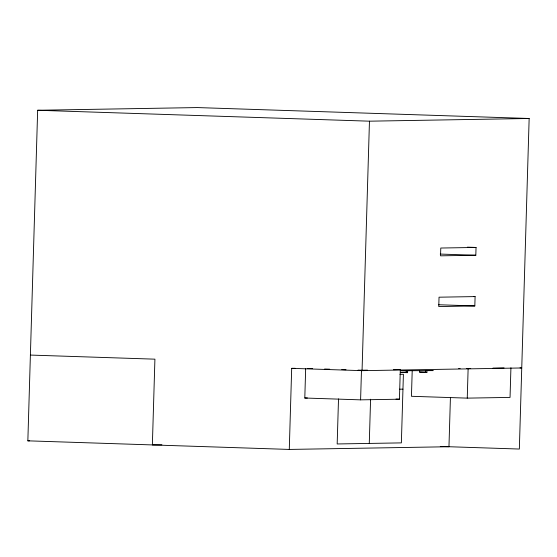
<?xml version="1.0" encoding="UTF-8"?>
<svg xmlns="http://www.w3.org/2000/svg" width="557" height="557" viewBox="0 0 557 557"><rect width="100%" height="100%" fill="white"/><g stroke="black" fill="none" stroke-linecap="round" stroke-linejoin="round"><path stroke-width="0.84" d="M450.425 397.566L448.963 446.735L289.278 449.429L27.85 440.831L37.66 110.265L197.352 107.571L529.15 118.488L519.34 449.046L440.302 446.449M289.278 449.429L291.687 368.344L295.154 368.288M393.402 369.688L400.309 369.576L399.432 399.202L360.595 399.856L304.797 398.018L305.675 368.393M338.51 398.889L337.173 443.964L401.367 442.885L403.4 374.276L399.933 374.332M360.595 399.856L361.479 370.231L367.516 370.127M291.687 368.344L362.057 370.663L369.458 121.182L529.15 118.488M369.27 443.421L370.586 399.216M406.192 372.661L406.248 370.837L407.647 370.816L407.592 372.64L400.42 372.473L407.592 372.64M412.201 370.899L411.449 396.292L467.253 398.13L510.045 397.406L510.922 367.78M426.961 370.496L426.913 372.32L419.567 372.076L419.602 370.865M425.353 372.348L425.409 370.523M467.253 398.13L468.131 368.504L470.7 368.462M476.047 247.44L440.782 248.032L440.545 255.83L475.817 255.238L476.047 247.44L467.372 247.155M475.1 296.589L439.041 297.194L438.763 306.552L474.822 305.939L475.1 296.589L473.38 296.526M492.952 368.086L504.078 367.899M362.057 370.663L521.749 367.968L520.008 367.912M399.522 389.197L402.962 389.141M304.797 398.018L307.38 397.977M27.85 440.831L29.584 440.803M161.913 444.764L152.367 444.925L154.916 359.168L30.398 355.067M458.989 368.539L460.075 368.518L458.947 368.435M37.66 110.265L369.458 121.182M440.239 254.069L475.817 255.238M438.631 304.749L474.822 305.939M466.411 368.449L468.131 368.504M428.897 370.475L433.186 370.614L400.448 370.739M401.298 370.677L406.248 370.837M419.567 372.076L426.913 372.32M307.387 368.449L312.54 368.623M324.564 369.013L329.709 369.187M341.733 369.576L346.022 369.723M358.04 370.113L361.479 370.231M395.992 399.084L399.432 399.202"/></g></svg>
